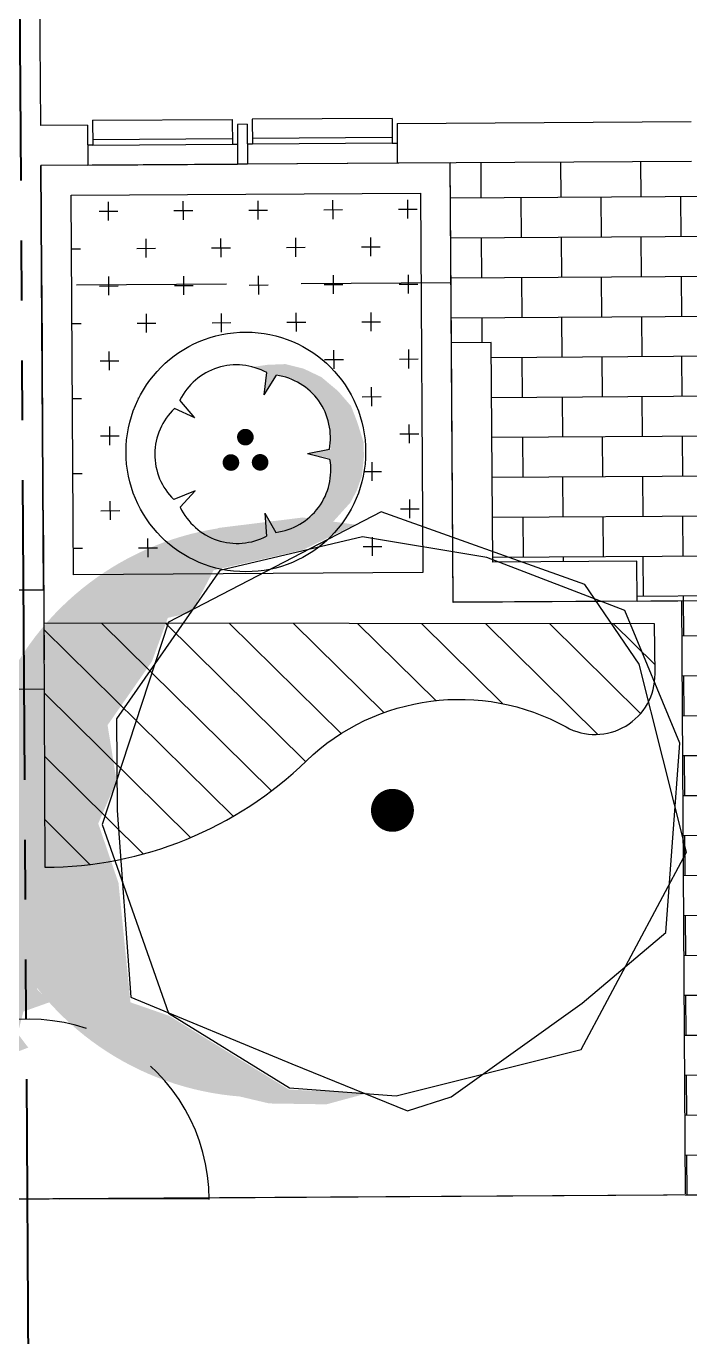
# Model space of a CAD drawing. Header units: feet. Extents: x 919634 to 928945, y 707022 to 708026.
# Drawn here: x 920862.95 to 920874.03, y 707106.93 to 707128.81 of the extents above; entities that cross this region are included whole.
import ezdxf

# ---------------------------------------------------------------- set-up
doc = ezdxf.new("R2010")
doc.units = ezdxf.units.FT
doc.header["$LTSCALE"] = 20
doc.header["$MEASUREMENT"] = 0
for name, pattern in [('HIDDEN2', [0.1875, 0.125, -0.0625]), ('Site Plan$0$HIDDEN2', [0.1875, 0.125, -0.0625]), ('Site Plan$0$PHANTOM2', [1.25, 0.625, -0.125, 0.125, -0.125, 0.125, -0.125])]:
    doc.linetypes.add(name, pattern=pattern)
for name, color, linetype in [('-u-site-utility clear zone', 252, 'HIDDEN2'), ('-u-site-xref', 7, 'Continuous'), ('LP-ANNO-LABL-SHRB', 2, 'Continuous'), ('Site Plan$0$-u-site-bldg_interior', 252, 'Continuous'), ('Site Plan$0$A-SILL', 4, 'Continuous'), ('Site Plan$0$SP-BLDG-ROOF ABOVE', 4, 'Site Plan$0$HIDDEN2'), ('Site Plan$0$SP-LOT PAVERS', 254, 'Continuous'), ('x-Villa5-LP Block$0$LK-SHRB-035M', 253, 'Continuous'), ('x-Villa5-LP Block$0$LK-SHRB-TRNK', 253, 'Continuous'), ('x-Villa5-LP Block$0$LK-TREE-013M', 253, 'Continuous'), ('x-Villa5-LP Block$0$LK-TREE-025M', 253, 'Continuous'), ('x-Villa5-LP Block$0$LK-TREE-050M', 253, 'Continuous'), ('x-Villa5-LP Block$0$LK-TREE-TRNK', 253, 'Continuous'), ('x-Villa5-LP Block$0$LP-PATT-SHAR', 253, 'Continuous'), ('x-Villa5-LP Block$0$LP-SHAR-BRDR-CONT', 253, 'Continuous'), ('x-Villa5-LP Block$0$LP-SHRB', 253, 'Continuous'), ('x-Villa5-LP Block$0$LP-TREE', 253, 'Continuous')]:
    doc.layers.add(name, color=color, linetype=linetype)
for name, color, linetype, lineweight in [('Site Plan$0$SP-LOT LINES', 252, 'Site Plan$0$PHANTOM2', 40), ('Site Plan$0$SP-SIDEWALK', 2, 'Continuous', 25), ('SP-BUILDING-FOOTPRINT', 1, 'Continuous', 25)]:
    doc.layers.add(name, color=color, linetype=linetype, lineweight=lineweight)
for name, color, linetype, plot in [('x-Villa5-LP Block$0$-u-site-no_plot', 253, 'Continuous', False), ('x-Villa5-LP Block$0$LK-SHRB-SHAD', 253, 'Continuous', False), ('x-Villa5-LP Block$0$LK-TREE-SHAD', 253, 'Continuous', False), ('x-Villa5-LP Block$0$LK-TREE-SHAD-SM30', 253, 'Continuous', False), ('x-Villa5-LP Block$0$LK-TREE-SHAD-SM40', 253, 'Continuous', False), ('x-Villa5-LP Block$0$LK-TREE-SHAD-SM50', 253, 'Continuous', False)]:
    doc.layers.add(name, color=color, linetype=linetype, plot=plot)
doc.layers.get('-u-site-xref').off()

# ---------------------------------------------------------------- blocks, each defined once
blk = doc.blocks.new('Site Plan')
at = {"layer": 'Site Plan$0$SP-LOT PAVERS'}
h = blk.add_hatch(dxfattribs=at)
h.set_pattern_fill('AR-B816', color=256, scale=0.08333333333333331, angle=0.3591501261498651)
h.set_pattern_definition([(0.3591501261498002, (920845.9880869243, 707109.1255465699), (-0.004178874107166311, 0.6666535692964085), []), (90.35915012614986, (920845.9880869243, 707109.1255465699), (-0.6708324434035743, 0.6624746951892417), [0.6666666666666665, -0.6666666666666665])])
h.paths.add_polyline_path([(920877.8922731975, 707119.2424112835), (920878.5067929002, 707119.2462633598), (920878.5026140255, 707119.9129169293), (920880.9065414527, 707119.9279857905), (920880.8647526021, 707126.59452158), (920870.0316322808, 707126.5266009528), (920870.0504371274, 707123.5266737174), (920870.717090994, 707123.5308525932), (920870.7400745044, 707119.86425796), (920873.146166105, 707119.879312624), (920873.150344805, 707119.2126868169), (920873.8923516775, 707119.2173380381), (920873.952245981, 707109.3008380639), (920877.9521675014, 707109.3259113092)])
at = {"layer": 'Site Plan$0$-u-site-bldg_interior'}
for p, q in [((920863.1942542337, 707127.1504349859, -4.92498255506876e-07), (920862.9659833581, 707163.5663666815, -4.92498255506876e-07)), ((920869.0599899659, 707127.2705389358, -4.92498255506876e-07), (920866.7267024731, 707127.2559128763, -4.92498255506876e-07)), ((920866.7267024731, 707127.2559128763, -4.92498255506876e-07), (920866.7292919259, 707126.8428188587, -4.92498255506876e-07)), ((920869.0599899659, 707127.2705389358, -4.92498255506876e-07), (920869.0625794185, 707126.8574449184, -4.92498255506876e-07)), ((920863.977278859, 707127.1553433244, -4.92498255506876e-07), (920863.1942542337, 707127.1504349859, -4.92498255506876e-07)), ((920863.977278859, 707127.1553433244, -4.92498255506876e-07), (920863.9814577332, 707126.4886897553, -4.92498255506876e-07)), ((920864.0600881962, 707127.2391973796, -4.92498255506876e-07), (920866.3933756889, 707127.2538234389, -4.92498255506876e-07)), ((920864.0600881962, 707127.2391973796, -4.92498255506876e-07), (920864.0626776487, 707126.8261033625, -4.92498255506876e-07)), ((920866.3933756889, 707127.2538234389, -4.92498255506876e-07), (920866.3959651414, 707126.8407294219, -4.92498255506876e-07)), ((920866.6438931363, 707127.1720588208, -4.92498255506876e-07), (920866.477229744, 707127.1710141023, -4.92498255506876e-07)), ((920866.477229744, 707127.1710141023, -4.92498255506876e-07), (920866.481408618, 707126.5043605331, -4.92498255506876e-07)), ((920866.6438931363, 707127.1720588208, -4.92498255506876e-07), (920866.6480720106, 707126.5054052516, -4.92498255506876e-07)), ((920869.1438440211, 707127.1877295986, -4.92498255506876e-07), (920874.0561330866, 707127.2185219441, -4.92498255506876e-07)), ((920869.1438440211, 707127.1877295986, -4.92498255506876e-07), (920869.1480228954, 707126.5210760295, -4.92498255506876e-07)), ((920864.0626776487, 707126.8261033625, -4.92498255506876e-07), (920863.9793459524, 707126.8255810032, -4.92498255506876e-07)), ((920864.0620973371, 707126.9186801938, -4.92498255506876e-07), (920866.3953848298, 707126.9333062535, -4.92498255506876e-07)), ((920864.0626776487, 707126.8261033625, -4.92498255506876e-07), (920866.3959651414, 707126.8407294219, -4.92498255506876e-07)), ((920866.3959651414, 707126.8407294219, -4.92498255506876e-07), (920866.4792968374, 707126.8412517812, -4.92498255506876e-07)), ((920866.7292919259, 707126.8428188587, -4.92498255506876e-07), (920866.64596023, 707126.8422964993, -4.92498255506876e-07)), ((920869.0619991069, 707126.95002175, -4.92498255506876e-07), (920866.7287116142, 707126.9353956908, -4.92498255506876e-07)), ((920869.0625794185, 707126.8574449184, -4.92498255506876e-07), (920866.7292919259, 707126.8428188587, -4.92498255506876e-07)), ((920869.0625794185, 707126.8574449184, -4.92498255506876e-07), (920869.1459111151, 707126.8579672776, -4.92498255506876e-07)), ((920863.9814577332, 707126.4886897553, -4.92498255506876e-07), (920863.1984331079, 707126.4837814168, -4.92498255506876e-07)), ((920863.2428337813, 707119.4005655777, -4.92498255506876e-07), (920863.1984331079, 707126.4837814168, -4.92498255506876e-07)), ((920863.9814577332, 707126.4886897553, -4.92498255506876e-07), (920866.481408618, 707126.5043605331, -4.92498255506876e-07)), ((920866.6480720106, 707126.5054052516, -4.92498255506876e-07), (920866.481408618, 707126.5043605331, -4.92498255506876e-07)), ((920869.1480228954, 707126.5210760295, -4.92498255506876e-07), (920866.6480720106, 707126.5054052516, -4.92498255506876e-07)), ((920874.0603119608, 707126.5518683909, -4.92498255506876e-07), (920869.1480228954, 707126.5210760295, -4.92498255506876e-07)), ((920870.717090697, 707123.5308525914, -4.92498255506876e-07), (920870.0504371272, 707123.5266737174, -4.92498255506876e-07)), ((920870.0775998092, 707119.1934255167, -4.92498255506876e-07), (920870.0504371272, 707123.5266737174, -4.92498255506876e-07)), ((920870.7400745043, 707119.86425796, -4.92498255506876e-07), (920870.717090697, 707123.5308525914, -4.92498255506876e-07)), ((920873.1461659305, 707119.879340386, -4.92498255506876e-07), (920870.7400745043, 707119.86425796, -4.92498255506876e-07)), ((920873.1503448047, 707119.212686817, -4.92498255506876e-07), (920873.1461659305, 707119.879340386, -4.92498255506876e-07)), ((920862.5761802119, 707119.3963867038, -4.92498255506876e-07), (920863.2428337813, 707119.4005655777, -4.92498255506876e-07)), ((920873.1503448047, 707119.212686817, -4.92498255506876e-07), (920870.0775998092, 707119.1934255167, -4.92498255506876e-07))]:
    blk.add_line(p, q, dxfattribs=at)
at = {"layer": 'Site Plan$0$A-SILL'}
for p, q in [((920870.0504371272, 707123.5266737174, -4.92498255506876e-07), (920870.0316322806, 707126.526600953, -4.92498255506876e-07)), ((920873.1503448047, 707119.212686817, -4.92498255506876e-07), (920878.5067929, 707119.24626336, -4.92498255506876e-07))]:
    blk.add_line(p, q, dxfattribs=at)
at = {"layer": 'Site Plan$0$SP-BLDG-ROOF ABOVE'}
for p, q in [((920870.0441723383, 707124.5266269898, -4.92498255506876e-07), (920863.2109698185, 707124.4838066319, -4.92498255506876e-07)), ((920863.2109736584, 707124.4838066559, -4.92498255506876e-07), (920863.2532169005, 707117.7442574804, -0.1422307896460175)), ((920863.2532169005, 707117.7442574804, -0.1422307896460175), (920844.2536703014, 707117.6131224919, -4.615524199460401e-08))]:
    blk.add_line(p, q, dxfattribs=at)
at = {"layer": 'Site Plan$0$SP-LOT LINES', "ltscale": 0.4}
blk.add_line((920863.1174055147, 707086.2324687099, 1.430118495172951e-07), (920862.5532575103, 707176.230700565, 1.430118495161385e-07), dxfattribs=at)
at = {"layer": 'Site Plan$0$SP-SIDEWALK'}
for p, q in [((920873.8923489164, 707119.2177951547, -4.92498255506876e-07), (920873.9521322964, 707109.3196604061, -4.92498255506876e-07)), ((920958.6307453202, 707109.829742878), (920601.175494837, 707107.5890581203)), ((920939.6384011458, 707109.7125874128, -4.92498255506876e-07), (920844.3069367487, 707109.1150083903, -4.92498255506876e-07))]:
    blk.add_line(p, q, dxfattribs=at)
blk = doc.blocks.new('x-Villa5-LP Block$0$TREE-EVGR-001')
at = {"layer": 'x-Villa5-LP Block$0$LK-TREE-SHAD'}
blk.add_hatch(color=256, dxfattribs=at).paths.add_polyline_path([(0.1089706438699523, -0.4757895270687129), (0.1079324849648344, -0.5039278319806328), (0.1722425849569049, -0.4844509835266706), (0.1683450062939187, -0.4621619195394686), (0.2404502679496829, -0.4621619195394686), (0.2326551019482395, -0.5000324628521611), (0.2813748786129224, -0.4727648733296661), (0.29696520194031, -0.4532880220641289), (0.3476337679364576, -0.4513403360940913), (0.396264019304823, -0.4358758569983934), (0.3768656295975177, -0.4143343223446152), (0.4450733125903241, -0.3636945124281112), (0.4489708955910316, -0.3987528430191389), (0.5054858295816587, -0.3656421955865525), (0.4898955019165214, -0.3461653471325974), (0.5191273679153312, -0.3111070165415697), (0.5672549638759108, -0.2934702439136743), (0.5386152742434547, -0.2546241515265422), (0.5620007679100354, -0.2351473002610049), (0.624362074232863, -0.2117750798669817), (0.6068229572362327, -0.1884028594729728), (0.6165669125691693, -0.1513968457234967), (0.6613891018953666, -0.1358153635864312), (0.6399524018980287, -0.1143908291624314), (0.6360548188972928, -0.06569870240437581), (0.6652866848961025, -0.0540125922073571), (0.6419011912295218, -0.02869268865489971), (0.6321572402343065, 0.008313327906165568), (0.6652866848961025, 0.01805175213314669), (0.6399524018980287, 0.05311008272417439), (0.6321572402343065, 0.07453461714816001), (0.6594403125638735, 0.08037767224666226), (0.624362074232863, 0.1290697990047249), (0.6341060295657996, 0.1427035923601849), (0.6438499848987362, 0.1543897025571965), (0.600976584904032, 0.2089248844137614), (0.6126693295684618, 0.2186633086407426), (0.5600519742407926, 0.2790415455958168), (0.5717447189052223, 0.2907276557928284), (0.5308201125797325, 0.329681355512335), (0.5210761572468243, 0.2965707108913307), (0.4879467125850283, 0.3335767246408068), (0.5093834125823946, 0.3472105208078489), (0.4734964548200651, 0.3870622876876126), (0.4236366125929578, 0.3588966310048534), (0.4002511232641268, 0.3959026447543295), (0.4294829849251585, 0.4114841268913949), (0.3885583742619474, 0.4523855097693499), (0.3573777232693942, 0.3997980166943904), (0.3339922296028135, 0.4445947715123992), (0.2930676232773237, 0.4777054161333965), (0.2579893849463133, 0.448490140640871), (0.1936792849542428, 0.4991299505573892), (0.1683450062939187, 0.4644221308886216), (0.1332667679629083, 0.4805573219530999), (0.09234215729966877, 0.4952345814289103), (0.07460491585158024, 0.4613917906249796), (0.0909893849463117, 0.448490140640871), (0.1260676232773221, 0.4777054161333965), (0.1669922296028119, 0.4445947715123992), (0.1903777232693926, 0.3997980166943904), (0.2215583742619458, 0.4523855097693499), (0.2624829849251853, 0.4114841268913949), (0.2332511232641252, 0.3959026447543295), (0.2566366125929562, 0.3588966310048534), (0.3064964548200635, 0.3870622876876126), (0.342383412582393, 0.3472105208078489), (0.3209467125850267, 0.3335767246408068), (0.3540761572468227, 0.2965707108913307), (0.3638201125797593, 0.329681355512335), (0.4047447189052207, 0.2907276557928284), (0.3930519742408194, 0.2790415455958168), (0.4456693295684602, 0.2186633086407426), (0.4339765849040305, 0.2089248844137614), (0.4768499848987346, 0.1543897025571965), (0.4671060295657981, 0.1427035923601849), (0.4573620742328615, 0.1290697990047249), (0.4924403125638719, 0.08037767224666226), (0.4651572402343049, 0.07453461714816001), (0.4729524018980271, 0.05311008272417439), (0.498286684896101, 0.01805175213314669), (0.4651572402343049, 0.008313327906165568), (0.4749011912295202, -0.02869268865489971), (0.498286684896101, -0.0540125922073571), (0.4690548188972912, -0.06569870240437581), (0.4729524018980271, -0.1143908291624314), (0.494389101895365, -0.1358153635864312), (0.4495669125691677, -0.1513968457234967), (0.4398229572362311, -0.1884028594729728), (0.4573620742328615, -0.2117750798669817), (0.3950007679100338, -0.2351473002610049), (0.3716152742434531, -0.2546241515265422), (0.4002549638759092, -0.2934702439136743), (0.3521273679153296, -0.3111070165415697), (0.3228955019165198, -0.3461653471325974), (0.3384858295816571, -0.3656421955865525), (0.2819708955910301, -0.3987528430191389), (0.2780733125903225, -0.3636945124281112), (0.2098656295975161, -0.4143343223446152), (0.2292640193048214, -0.4358758569983934), (0.1806337679364844, -0.4513403360940913), (0.1299652019403084, -0.4532880220641289), (0.1143748786128924, -0.4727648733296661)])
at = {"layer": 'x-Villa5-LP Block$0$LK-TREE-013M'}
for p, q in [((-0.08579755074086393, 0.4354452148689205), (-0.07176636530692804, 0.4920659143797508)), ((-0.02974699386746238, 0.4516042015933337), (-0.07176636530692804, 0.4920659143797508)), ((0.01608767338453276, 0.4409001615718182), (0.03011885881846865, 0.4975208610826485)), ((0.07213823025793431, 0.4570591482962385), (0.03011885881846865, 0.4975208610826485)), ((-0.1749471218505789, 0.4208986820327283), (-0.160915936416643, 0.4775193815435586)), ((-0.1188965649771774, 0.4370576687571415), (-0.160915936416643, 0.4775193815435586)), ((0.1143341395054449, 0.4227169976003609), (0.1283653249393808, 0.4793376971111911)), ((0.1703846963788465, 0.4388759843247811), (0.1283653249393808, 0.4793376971111911)), ((-0.08579755074086393, 0.4354452148689205), (-0.02974699386746238, 0.4516042015933337)), ((0.01608767338453276, 0.4409001615718182), (0.07213823025793431, 0.4570591482962385)), ((0.1143341395054449, 0.4227169976003609), (0.1703846963788465, 0.4388759843247811)), ((0.205303089617388, 0.3918056246554613), (0.2193342750513523, 0.4484263241662916)), ((0.2613536464907895, 0.4079646113798816), (0.2193342750513523, 0.4484263241662916)), ((-0.2768323459759756, 0.3608942434154443), (-0.2628011605420113, 0.4175149429262746)), ((-0.2207817891025741, 0.3770532301398575), (-0.2628011605420113, 0.4175149429262746)), ((-0.1749471218505789, 0.4208986820327283), (-0.1188965649771774, 0.4370576687571415)), ((-0.007564253644574137, 0.3481660261468846), (0.006466931789361752, 0.4047867256577149)), ((0.04848630322882741, 0.3643250128713049), (0.006466931789361752, 0.4047867256577149)), ((0.1034178654920197, 0.3481660261468846), (0.1174490509259556, 0.4047867256577149)), ((0.1594684223653928, 0.3643250128713049), (0.1174490509259556, 0.4047867256577149)), ((0.205303089617388, 0.3918056246554613), (0.2613536464907895, 0.4079646113798816)), ((-0.2768323459759756, 0.3608942434154443), (-0.2207817891025741, 0.3770532301398575)), ((-0.207695943890883, 0.3354378171734425), (-0.1936647584569471, 0.3920585166842798)), ((-0.1516453870174814, 0.3515968038978627), (-0.1936647584569471, 0.3920585166842798)), ((0.1701956033239185, 0.3271660389251565), (0.1842267887578544, 0.3837867384359868)), ((0.22624616019732, 0.3433250256495768), (0.1842267887578544, 0.3837867384359868)), ((0.2871751447181623, 0.3336195016058099), (0.3012063301520982, 0.3902402011166473)), ((0.3432257015915638, 0.3497784883302302), (0.3012063301520982, 0.3902402011166473)), ((-0.3659819170856906, 0.2990714892305277), (-0.3519507316517547, 0.355692188741358)), ((-0.3099313602122891, 0.3152304759549409), (-0.3519507316517547, 0.355692188741358)), ((-0.207695943890883, 0.3354378171734425), (-0.1516453870174814, 0.3515968038978627)), ((-0.007564253644574137, 0.3481660261468846), (0.04848630322882741, 0.3643250128713049)), ((0.1034178654920197, 0.3481660261468846), (0.1594684223653928, 0.3643250128713049)), ((0.07794655946065632, 0.2808883252590633), (0.0919777448945922, 0.3375090247699006)), ((0.1339971163340579, 0.2970473119834764), (0.0919777448945922, 0.3375090247699006)), ((0.1701956033239185, 0.3271660389251565), (0.22624616019732, 0.3433250256495768)), ((0.2289550166464949, 0.2881615875296006), (0.2429862020804592, 0.3447822870404309)), ((0.2850055735198964, 0.3043205742540209), (0.2429862020804592, 0.3447822870404309)), ((0.2871751447181623, 0.3336195016058099), (0.3432257015915638, 0.3497784883302302)), ((-0.3659819170856906, 0.2990714892305277), (-0.3099313602122891, 0.3152304759549409)), ((0.2823669751465161, 0.262489606945266), (0.2963981605804804, 0.3191103064560963)), ((0.3384175320199176, 0.2786485936696792), (0.2963981605804804, 0.3191103064560963)), ((0.3490340307942859, 0.2699784235581433), (0.3630652162282217, 0.3265991230689735)), ((0.4050845876676874, 0.2861374102825565), (0.3630652162282217, 0.3265991230689735)), ((-0.3647756345556559, 0.2323072228889984), (-0.35074444912172, 0.2889279223998358)), ((-0.3087250776822543, 0.2484662096134116), (-0.35074444912172, 0.2889279223998358)), ((0.07794655946065632, 0.2808883252590633), (0.1339971163340579, 0.2970473119834764)), ((0.2289550166464949, 0.2881615875296006), (0.2850055735198964, 0.3043205742540209)), ((0.3490340307942859, 0.2699784235581433), (0.4050845876676874, 0.2861374102825565)), ((0.179831783586053, 0.2263388333446841), (0.1938629690199889, 0.2829595328555143)), ((0.2358823404594546, 0.2424978200691044), (0.1938629690199889, 0.2829595328555143)), ((0.2823669751465161, 0.262489606945266), (0.3384175320199176, 0.2786485936696792)), ((-0.4351183191707548, 0.1972457676722996), (-0.4210871337368189, 0.2538664671831299)), ((-0.3790677622973817, 0.2134047543967128), (-0.4210871337368189, 0.2538664671831299)), ((-0.3647756345556559, 0.2323072228889984), (-0.3087250776822543, 0.2484662096134116)), ((0.179831783586053, 0.2263388333446841), (0.2358823404594546, 0.2424978200691044)), ((0.2871751447181623, 0.1990640832399322), (0.3012063301520982, 0.2556847827507625)), ((0.3432257015915638, 0.2152230699643525), (0.3012063301520982, 0.2556847827507625)), ((0.3908797478457871, 0.2027007226703148), (0.4049109332797229, 0.2593214221811593)), ((0.4469303047191886, 0.2188597093947351), (0.4049109332797229, 0.2593214221811593)), ((0.1361666875323237, 0.1645160791597675), (0.1501978729662596, 0.2211367786705978)), ((0.1922172444057253, 0.1806750658841807), (0.1501978729662596, 0.2211367786705978)), ((-0.4351183191707548, 0.1972457676722996), (-0.3790677622973817, 0.2134047543967128)), ((0.2871751447181623, 0.1990640832399322), (0.3432257015915638, 0.2152230699643525)), ((0.3427669659111814, 0.1590072464141628), (0.3567981513451173, 0.2156279459250001)), ((0.3988175227845829, 0.175166233138583), (0.3567981513451173, 0.2156279459250001)), ((0.3908797478457871, 0.2027007226703148), (0.4469303047191886, 0.2188597093947351)), ((-0.4769470063782535, 0.133136656281394), (-0.4629158209443176, 0.1897573557922243)), ((-0.4208964495048519, 0.1492956430058143), (-0.4629158209443176, 0.1897573557922243)), ((0.1361666875323237, 0.1645160791597675), (0.1922172444057253, 0.1806750658841807)), ((0.2289550166464949, 0.1336046979197505), (0.2429862020804592, 0.1902253974305808)), ((0.2850055735198964, 0.1497636846441637), (0.2429862020804592, 0.1902253974305808)), ((0.4236285698860911, 0.1354230134873831), (0.437659755320027, 0.1920437129982133)), ((0.4796791267594926, 0.1515820002117962), (0.437659755320027, 0.1920437129982133)), ((-0.3896338441147975, 0.1081482716777487), (-0.3756026586808616, 0.1647689711885789)), ((-0.333583287241396, 0.1243072584021689), (-0.3756026586808616, 0.1647689711885789)), ((0.3290208617696635, 0.1008750011120867), (0.3430520472035994, 0.1574957006229312)), ((0.3427669659111814, 0.1590072464141628), (0.3988175227845829, 0.175166233138583)), ((0.385071418643065, 0.117033987836507), (0.3430520472035994, 0.1574957006229312)), ((-0.4769470063782535, 0.133136656281394), (-0.4208964495048519, 0.1492956430058143)), ((0.2289550166464949, 0.1336046979197505), (0.2850055735198964, 0.1497636846441637)), ((0.4236285698860911, 0.1354230134873831), (0.4796791267594926, 0.1515820002117962)), ((-0.4969772052469068, 0.05905372646627427), (-0.4829460198129709, 0.1156744259771045)), ((-0.4409266483735053, 0.07521271319068745), (-0.4829460198129709, 0.1156744259771045)), ((-0.3896338441147975, 0.1081482716777487), (-0.333583287241396, 0.1243072584021689)), ((0.1852899205927656, 0.06087204203390684), (0.1993211060267015, 0.1174927415447371)), ((0.2413404774661672, 0.07703102875832002), (0.1993211060267015, 0.1174927415447371)), ((0.3290208617696635, 0.1008750011120867), (0.385071418643065, 0.117033987836507)), ((0.4381836019040009, 0.06996362816719426), (0.4522147873379367, 0.1265843276780316)), ((0.4942341587774024, 0.08612261489160744), (0.4522147873379367, 0.1265843276780316)), ((0.2671619756935399, 0.03905224692717013), (0.2811931611274758, 0.0956729464380146)), ((0.3232125325669415, 0.05521123365159042), (0.2811931611274758, 0.0956729464380146)), ((-0.4969772052469068, 0.05905372646627427), (-0.4409266483735053, 0.07521271319068745)), ((0.1852899205927656, 0.06087204203390684), (0.2413404774661672, 0.07703102875832002)), ((0.3726859578233928, 0.0190507673880802), (0.3867171432573286, 0.07567146689891047)), ((0.4287365146967943, 0.03520975411250049), (0.3867171432573286, 0.07567146689891047)), ((0.4381836019040009, 0.06996362816719426), (0.4942341587774024, 0.08612261489160744)), ((-0.4596898562604395, 0.003783748969567569), (-0.4456586708265036, 0.06040444848039783)), ((-0.4036392993870379, 0.01994273569398075), (-0.4456586708265036, 0.06040444848039783)), ((0.2671619756935399, 0.03905224692717013), (0.3232125325669415, 0.05521123365159042)), ((0.4418223599084854, 0.0008676034166228419), (0.4558535453424213, 0.05748830292745311)), ((0.4978729167818869, 0.01702659014103602), (0.4558535453424213, 0.05748830292745311)), ((0.3726859578233928, 0.0190507673880802), (0.4287365146967943, 0.03520975411250049)), ((-0.4933384472424223, -0.05550020406539602), (-0.4793072618084864, 0.001120495445434244)), ((-0.4372878903690207, -0.03934121734097573), (-0.4793072618084864, 0.001120495445434244)), ((-0.4596898562604395, 0.003783748969567569), (-0.4036392993870379, 0.01994273569398075)), ((0.3053689347405566, -0.05550020406539602), (0.3194001201744925, 0.001120495445434244)), ((0.3614194916139581, -0.03934121734097573), (0.3194001201744925, 0.001120495445434244)), ((0.4418223599084854, 0.0008676034166228419), (0.4978729167818869, 0.01702659014103602)), ((0.236232532655464, -0.06095515076829372), (0.2502637180893998, -0.004334451257463456)), ((0.2922830895288655, -0.04479616404388054), (0.2502637180893998, -0.004334451257463456)), ((0.3817828528345899, -0.05731851963302859), (0.3958140382685258, -0.0006978201221983227)), ((0.4378334097079914, -0.0411595329086083), (0.3958140382685258, -0.0006978201221983227)), ((0.4454611179129699, -0.07186505246922081), (0.4594923033469058, -0.01524435295839055)), ((0.5015116747863715, -0.05570606574480053), (0.4594923033469058, -0.01524435295839055)), ((-0.4933384472424223, -0.05550020406539602), (-0.4372878903690207, -0.03934121734097573)), ((0.3053689347405566, -0.05550020406539602), (0.3614194916139581, -0.03934121734097573)), ((0.3817828528345899, -0.05731851963302859), (0.4378334097079914, -0.0411595329086083)), ((0.236232532655464, -0.06095515076829372), (0.2922830895288655, -0.04479616404388054)), ((0.4454611179129699, -0.07186505246922081), (0.5015116747863715, -0.05570606574480053)), ((-0.4898898862905128, -0.1255692016943044), (-0.4758587008565769, -0.06894850218347415)), ((-0.4338393294171112, -0.1094102149698841), (-0.4758587008565769, -0.06894850218347415)), ((-0.3932726021192536, -0.1391427616521668), (-0.3792414166853462, -0.0825220621413294)), ((-0.3372220452458805, -0.1229837749277465), (-0.3792414166853462, -0.0825220621413294)), ((0.2708007336979961, -0.1355061222217699), (0.2848319191319604, -0.07888542271093968)), ((0.3268512905713976, -0.1193471354973568), (0.2848319191319604, -0.07888542271093968)), ((-0.4898898862905128, -0.1255692016943044), (-0.4338393294171112, -0.1094102149698841)), ((0.3508534097965423, -0.1518709706255947), (0.3648845952304782, -0.09525027111476447)), ((0.4069039666699155, -0.1357119839011816), (0.3648845952304782, -0.09525027111476447)), ((0.4327254648972882, -0.1500526550579622), (0.4467566503312241, -0.0934319555471319)), ((0.4887760217706898, -0.133893668333549), (0.4467566503312241, -0.0934319555471319)), ((-0.3932726021192536, -0.1391427616521668), (-0.3372220452458805, -0.1229837749277465)), ((0.1816511625882811, -0.1736907657323314), (0.1956823480222454, -0.1170700662214941)), ((0.2377017194616826, -0.1575317790079112), (0.1956823480222454, -0.1170700662214941)), ((0.2708007336979961, -0.1355061222217699), (0.3268512905713976, -0.1193471354973568)), ((-0.4660477622088308, -0.206420462539981), (-0.4520165767748949, -0.1497997630291508)), ((-0.4099972053354293, -0.1902614758155607), (-0.4520165767748949, -0.1497997630291508)), ((0.3508534097965423, -0.1518709706255947), (0.4069039666699155, -0.1357119839011816)), ((0.4327254648972882, -0.1500526550579622), (0.4887760217706898, -0.133893668333549)), ((0.1816511625882811, -0.1736907657323314), (0.2377017194616826, -0.1575317790079112)), ((0.2471488066688892, -0.2118754092428787), (0.2611799921028251, -0.1552547097320485)), ((0.3031993635422907, -0.1957164225184655), (0.2611799921028251, -0.1552547097320485)), ((0.3999766428569842, -0.2318768970771004), (0.4140078282909201, -0.1752561975662701)), ((0.4560271997303857, -0.2157179103526801), (0.4140078282909201, -0.1752561975662701)), ((-0.4660477622088308, -0.206420462539981), (-0.4099972053354293, -0.1902614758155607)), ((0.2471488066688892, -0.2118754092428787), (0.3031993635422907, -0.1957164225184655)), ((0.3362983777786042, -0.2427867904829029), (0.3503295632125685, -0.1861660909720655)), ((0.3923489346520057, -0.2266278037584897), (0.3503295632125685, -0.1861660909720655)), ((-0.3423299900565837, -0.2646065855896325), (-0.3282988046226194, -0.2079858860788022)), ((-0.2862794331831822, -0.2484475988652122), (-0.3282988046226194, -0.2079858860788022)), ((0.1416248245390364, -0.273698171722927), (0.1556560099729722, -0.2170774722120825)), ((0.1976753814124379, -0.2575391849985067), (0.1556560099729722, -0.2170774722120825)), ((0.2653425966912835, -0.2755164872905596), (0.2793737821252193, -0.2188957877797222)), ((0.321393153564685, -0.2593575005661393), (0.2793737821252193, -0.2188957877797222)), ((0.3999766428569842, -0.2318768970771004), (0.4560271997303857, -0.2157179103526801)), ((-0.4205632871528451, -0.2936996512620169), (-0.4065321017189092, -0.2370789517511867)), ((-0.364512730279472, -0.2775406645375966), (-0.4065321017189092, -0.2370789517511867)), ((0.04155897941589615, -0.2809714339934573), (0.05559016484980361, -0.224350734482627)), ((0.09760953628926927, -0.264812447269037), (0.05559016484980361, -0.224350734482627)), ((0.3362983777786042, -0.2427867904829029), (0.3923489346520057, -0.2266278037584897)), ((-0.3423299900565837, -0.2646065855896325), (-0.2862794331831822, -0.2484475988652122)), ((0.1416248245390364, -0.273698171722927), (0.1976753814124379, -0.2575391849985067)), ((0.2653425966912835, -0.2755164872905596), (0.321393153564685, -0.2593575005661393)), ((0.3453952727898013, -0.3064278685305766), (0.3594264582237372, -0.2498071690197463)), ((0.4014458296632029, -0.2902688818061563), (0.3594264582237372, -0.2498071690197463)), ((-0.4205632871528451, -0.2936996512620169), (-0.364512730279472, -0.2775406645375966)), ((0.04155897941589615, -0.2809714339934573), (0.09760953628926927, -0.264812447269037)), ((0.2034837106151599, -0.3409758726107412), (0.2175148960490958, -0.284355173099911)), ((0.2595342674885615, -0.324816885886321), (0.2175148960490958, -0.284355173099911)), ((-0.04031307568487819, -0.3427941881783738), (-0.0262818902509423, -0.2861734886675436)), ((0.01573748118852336, -0.3266352014539535), (-0.0262818902509423, -0.2861734886675436)), ((0.3453952727898013, -0.3064278685305766), (0.4014458296632029, -0.2902688818061563)), ((-0.360523780078978, -0.3682506227154931), (-0.3464925946450137, -0.3116299232046629)), ((-0.3044732232055765, -0.3520916359910728), (-0.3464925946450137, -0.3116299232046629)), ((-0.2368060079267025, -0.3718872538507583), (-0.2227748224927666, -0.315266554339928)), ((-0.1807554510533009, -0.3557282671263451), (-0.2227748224927666, -0.315266554339928)), ((-0.04031307568487819, -0.3427941881783738), (0.01573748118852336, -0.3266352014539535)), ((0.0797659384629128, -0.364613991580228), (0.09379712389684869, -0.3079932920693906)), ((0.1358164953362859, -0.3484550048558077), (0.09379712389684869, -0.3079932920693906)), ((0.2034837106151599, -0.3409758726107412), (0.2595342674885615, -0.324816885886321)), ((0.2780782497069652, -0.3846154711193179), (0.292109435140901, -0.3279947716084877)), ((0.3341288065803667, -0.3684564843948976), (0.292109435140901, -0.3279947716084877)), ((0.0797659384629128, -0.364613991580228), (0.1358164953362859, -0.3484550048558077)), ((-0.360523780078978, -0.3682506227154931), (-0.3044732232055765, -0.3520916359910728)), ((-0.2957471033798527, -0.4187691509456783), (-0.2817159179459168, -0.3621484514348481)), ((-0.2396965465064511, -0.4026101642212581), (-0.2817159179459168, -0.3621484514348481)), ((-0.2368060079267025, -0.3718872538507583), (-0.1807554510533009, -0.3557282671263451)), ((-0.1221851307856525, -0.4209817990622398), (-0.1081539453516882, -0.3643610995514024)), ((-0.06613457391225097, -0.4048228123378266), (-0.1081539453516882, -0.3643610995514024)), ((-0.002106116637861533, -0.4264367457651446), (0.01192506879607436, -0.3698160462543072)), ((0.05394444023554001, -0.4102777590407243), (0.01192506879607436, -0.3698160462543072)), ((0.2780782497069652, -0.3846154711193179), (0.3341288065803667, -0.3684564843948976)), ((-0.2957471033798527, -0.4187691509456783), (-0.2396965465064511, -0.4026101642212581)), ((-0.207695943890883, -0.4609847581404267), (-0.1936647584569471, -0.4043640586295965)), ((-0.1516453870174814, -0.4448257714160135), (-0.1936647584569471, -0.4043640586295965)), ((-0.1221851307856525, -0.4209817990622398), (-0.06613457391225097, -0.4048228123378266)), ((-0.002106116637861533, -0.4264367457651446), (0.05394444023554001, -0.4102777590407243)), ((0.1780124045838249, -0.4518931720071393), (0.1920435900177608, -0.3952724724963019)), ((0.2340629614571981, -0.4357341852827261), (0.1920435900177608, -0.3952724724963019)), ((0.06703028544723111, -0.4918961310853263), (0.081061470881167, -0.435275431574496)), ((0.1230808423206327, -0.475737144360906), (0.081061470881167, -0.435275431574496)), ((0.1780124045838249, -0.4518931720071393), (0.2340629614571981, -0.4357341852827261)), ((-0.207695943890883, -0.4609847581404267), (-0.1516453870174814, -0.4448257714160135)), ((-0.05850686570727248, -0.4973510860833557), (-0.04447568027333659, -0.4407303865725112)), ((-0.002456308833870935, -0.4811920993589354), (-0.04447568027333659, -0.4407303865725112)), ((-0.05850686570727248, -0.4973510860833557), (-0.002456308833870935, -0.4811920993589354)), ((0.06703028544723111, -0.4918961310853263), (0.1230808423206327, -0.475737144360906))]:
    blk.add_line(p, q, dxfattribs=at)
at = {"layer": 'x-Villa5-LP Block$0$LK-TREE-050M'}
for points in [[(0.3014588019191535, 0.384216534557325), (0.2566366125929562, 0.3588966310048534), (0.2332511232641252, 0.3959026447543295), (0.2624829849251853, 0.4114841268913949), (0.2215583742619458, 0.4523855097693499), (0.1903777232693926, 0.3997980166943904), (0.1669922296028119, 0.4445947715123992), (0.1260676232773221, 0.4777054161333965), (0.0909893849463117, 0.448490140640871), (0.02667928495424121, 0.4991299505573892), (0.001345006293917095, 0.448490140640871), (-0.03373323203709333, 0.4523855097693499), (-0.0746578427003044, 0.4952345814289103), (-0.0960945426976707, 0.4543331957393804), (-0.1214288213580232, 0.4445947715123992), (-0.1584558490205268, 0.4835484712318987), (-0.1837901320186006, 0.3978503307243599), (-0.2208171596811042, 0.3764257963003672), (-0.2578441873435793, 0.4114841268913949), (-0.2987687936690691, 0.3686350552318345), (-0.359181310660432, 0.3530535759063511), (-0.3630788936611395, 0.2926753389512768), (-0.3552837319974458, 0.2693031185572607), (-0.3845155936585058, 0.220610994610773), (-0.4234914106525025, 0.247878584133268), (-0.4371329489861466, 0.1913957191182476), (-0.4644160213157136, 0.1913957191182476), (-0.4839039319815868, 0.1095929477391877), (-0.4916990936452805, 0.05700545185264616), (-0.4624672319842205, 0.05116239675413681), (-0.4702623936479426, 0.006365641936127986), (-0.4916990936452805, -0.001425099132404739), (-0.5092382106419393, -0.05985564730586646), (-0.487801510644573, -0.07933249857140368), (-0.4936478829767736, -0.116338515132469), (-0.4663648106472067, -0.1397107355264779), (-0.4663648106472067, -0.1669783250489729), (-0.4722111829794073, -0.2156704489954677), (-0.4351841596546535, -0.2098273938969584), (-0.4117986659880728, -0.2429380413295377), (-0.4254402043217169, -0.2935778512460558), (-0.3864643873277203, -0.2916301652760183), (-0.3455397766645092, -0.313054699700011), (-0.3669764766618755, -0.3695375675266064), (-0.3357958213315726, -0.3695375675266064), (-0.2909736320053753, -0.367589881556583), (-0.3007175873383119, -0.4201773774431246), (-0.2812296766724387, -0.422125060601573), (-0.2403050660092276, -0.4084912672461201), (-0.1954828766830303, -0.4240727465715963), (-0.2149707873488751, -0.4669218182311567), (-0.1545582660197908, -0.4493926529356429), (-0.0941457490284563, -0.4532880220641289), (-0.05711872136595275, -0.4513403360940913), (-0.05906751503516716, -0.5039278319806328), (0.005242584956903329, -0.4844509835266706), (0.001345006293917095, -0.4513403360940913), (0.07345026794968135, -0.4513403360940913), (0.06565510194823787, -0.5000324628521611), (0.1143748786128924, -0.4727648733296661), (0.1299652019403084, -0.4532880220641289), (0.1806337679364844, -0.4513403360940913), (0.2235071679311886, -0.4377065427386384)], [(0.39889834657302, -0.2916301652760183), (0.3716152742434531, -0.2546241515265422), (0.3950007679100338, -0.2351473002610049), (0.4573620742328615, -0.2117750798669817), (0.4398229572362311, -0.1884028594729728), (0.4495669125691677, -0.1513968457234967), (0.494389101895365, -0.1358153635864312), (0.4729524018980271, -0.1143908291624314), (0.4690548188972912, -0.06569870240437581), (0.498286684896101, -0.0540125922073571), (0.4749011912295202, -0.02869268865489971), (0.4651572402343049, 0.008313327906165568), (0.498286684896101, 0.01805175213314669), (0.4729524018980271, 0.05311008272417439), (0.4651572402343049, 0.07453461714816001), (0.4924403125638719, 0.08037767224666226), (0.4573620742328615, 0.1290697990047249), (0.4671060295657981, 0.1427035923601849), (0.4768499848987346, 0.1543897025571965), (0.4339765849040305, 0.2089248844137614), (0.4456693295684602, 0.2186633086407426), (0.3930519742408194, 0.2790415455958168), (0.4047447189052207, 0.2907276557928284), (0.3638201125797593, 0.329681355512335), (0.3540761572468227, 0.2965707108913307), (0.3209467125850267, 0.3335767246408068), (0.342383412582393, 0.3472105208078489), (0.3073051742513826, 0.3861642205273483)], [(0.2274047465941749, -0.4338111707985775), (0.2098656295975161, -0.4143343223446152), (0.2780733125903225, -0.3636945124281112), (0.2819708955910301, -0.3987528430191389), (0.3384858295816571, -0.3656421955865525), (0.3228955019165198, -0.3461653471325974), (0.3521273679153296, -0.3111070165415697), (0.410591095575171, -0.2896824793059949)]]:
    blk.add_lwpolyline(points, dxfattribs=at)
at = {"layer": 'x-Villa5-LP Block$0$LK-TREE-TRNK', "const_width": 0.03749999999999999}
blk.add_lwpolyline([(-0.007023873626593513, -0.01738469727311553, 1), (0.007023873626508248, 0.01738469727314396, 1)], format="xyb", close=True, dxfattribs=at)
blk = doc.blocks.new('x-Villa5-LP Block$0$TREE-SIMP-007')
at = {"layer": 'x-Villa5-LP Block$0$LK-TREE-SHAD'}
blk.add_hatch(color=256, dxfattribs=at).paths.add_polyline_path([(0.04464626990468901, 0.4933402276700676), (0.118561608062322, 0.5128946276079205), (0.2185647204215968, 0.5107219136258578), (0.3620474371299451, 0.4759585417142773), (0.4816163718603264, 0.41077721549496), (0.5968373469838184, 0.2934508262281241), (0.6685787094780835, 0.09573413876823622), (0.6707526934215764, -0.07591002234803312), (0.6294470564557457, -0.2193089379584805), (0.5555317182981128, -0.3344626184234016), (0.4359627835677315, -0.4300618937703149), (0.3011759860731615, -0.4952432199896393), (0.1533453014777422, -0.5126249059454295), (0.06203811661239911, -0.4995886427736238), (0.1533453014777422, -0.4561344252940742), (0.3098719052869399, -0.4213710533824937), (0.3490035583092777, -0.3474988815952074), (0.3903091869949833, -0.3388080360272383), (0.4185709368600214, -0.2627631554380301), (0.4968342429046686, -0.1519549029372413), (0.4816163718603264, -0.05418291360825833), (0.5142260813322537, 0.019689258179028), (0.4794423961969585, 0.1239793790939174), (0.4598765655457271, 0.3325596261038299), (0.3924831709385046, 0.3564594436455195), (0.1837810270061482, 0.4868220960841683)])
at = {"layer": 'x-Villa5-LP Block$0$LK-TREE-SHAD-SM30'}
h = blk.add_hatch(color=256, dxfattribs=at)
edge = h.paths.add_edge_path()
edge.add_arc((0.2278096112222272, 2.131628207280301e-14), 0.4999999999999998, 268.9557401733575, 451.0442598266425)
edge.add_arc((0.2095848480200289, 2.131628207280301e-14), 0.4999999999999998, -88.95574017335753, 88.95574017335753, ccw=False)
at = {"layer": 'x-Villa5-LP Block$0$LK-TREE-SHAD-SM40'}
h = blk.add_hatch(color=256, dxfattribs=at)
edge = h.paths.add_edge_path()
edge.add_arc((0.2095848480200289, 2.131628207280301e-14), 0.4999999999999998, 271.0442598266425, 448.9557401733575)
edge.add_arc((0.2095848480200289, 2.842170943040401e-14), 0.4999999999999953, 88.95574017335763, 91.3924069492444)
edge.add_arc((0.185285154257798, 2.131628207280301e-14), 0.4999999999999998, -88.60759305075572, 88.60759305075572, ccw=False)
edge.add_arc((0.2095848480200289, 2.131628207280301e-14), 0.499999999999998, 268.6075930507556, 271.0442598266424)
at = {"layer": 'x-Villa5-LP Block$0$LK-TREE-SHAD-SM50'}
h = blk.add_hatch(color=256, dxfattribs=at)
edge = h.paths.add_edge_path()
edge.add_arc((0.185285154257798, 2.131628207280301e-14), 0.4999999999999998, 271.3924069492443, 448.6075930507557)
edge.add_arc((0.185285154257798, 2.131628207280301e-14), 0.499999999999998, 88.60759305075557, 95.22189701548905)
edge.add_arc((0.1590897602023347, -0.001406959955225773), 0.4997050858628154, -86.06592945530508, 92.2147573101438, ccw=False)
edge.add_arc((0.1852851542577696, 4.263256414560601e-14), 0.5000000000000203, 270.9269308393521, 271.3924069492468)
at = {"layer": 'x-Villa5-LP Block$0$LK-TREE-025M'}
blk.add_lwpolyline([(-0.0995639653173157, 0.5008954739388543), (-0.3296293215514368, 0.3388508305590534), (-0.4764329265077549, 0.2162224539657984), (-0.5027261094850246, -0.114436205212634), (-0.408508870483189, -0.3465542038794212), (-0.1674880213418817, -0.4407152817027296), (0.04943073822045108, -0.4779417523040692), (0.2992159765043425, -0.4210071483094566), (0.481077158763668, -0.1626116406032168), (0.481077158763668, -0.00275679018125885), (0.4591661729492955, 0.3235222830814806), (0.1787055545252656, 0.4417710769863987), (-0.02287551496701212, 0.524983190020464)], close=True, dxfattribs=at)
at = {"layer": 'x-Villa5-LP Block$0$LK-TREE-050M'}
blk.add_lwpolyline([(-0.003155627734059863, 0.4987056809810113), (-0.3274382229700166, 0.4198731506352757), (-0.5136816023922108, 0.07607573693711345), (-0.43261095487901, -0.2523931292834689), (-0.3383937158772028, -0.3925398463121539), (0.0165642594988924, -0.5217376017789519), (0.3890510183432809, -0.3312256564018483), (0.5073703417409092, 0.02133092590035091), (0.3934332155061497, 0.3519895850787833), (0.1830877516881344, 0.4833771335034314)], close=True, dxfattribs=at)
at = {"layer": 'x-Villa5-LP Block$0$LK-TREE-TRNK', "const_width": 0.03749999999999999}
blk.add_lwpolyline([(-0.01874999999998295, 2.131628207280301e-14, 1), (0.01875000000001137, 2.131628207280301e-14, 1)], format="xyb", close=True, dxfattribs=at)
blk = doc.blocks.new('x-Villa5-LP Block$0$SHRUB-LRG-421')
at = {"layer": 'x-Villa5-LP Block$0$LK-SHRB-SHAD'}
blk.add_hatch(color=256, dxfattribs=at).paths.add_polyline_path([(0.04890674199781841, 0.4855210793319458), (0.1251363003899257, 0.4961515451490079), (0.2279575585463363, 0.4996950395267881), (0.3307788259290732, 0.4731188634399501), (0.4300545247320002, 0.4252817499469046), (0.5240118891178724, 0.3455532274584883), (0.5966958789301486, 0.2605094662894487), (0.6303787066277664, 0.1719222222868169), (0.665834318615282, 0.05675879642525672), (0.667607102905194, -0.02474147036599916), (0.6551976405548317, -0.1345896575469361), (0.6250603722107044, -0.2178616744131325), (0.5896047602231818, -0.2834162367067066), (0.4956474050636501, -0.3861774409041772), (0.4282817496684288, -0.4393297930778495), (0.3591433099832955, -0.4800799235874322), (0.2545492675369729, -0.5101995882799528), (0.1588191280875293, -0.5137430826577329), (0.1020901507527654, -0.5084278439771097), (0.03472450458387755, -0.5013408667657373), (0.1198179567465303, -0.4729929463760598), (0.1074084943961608, -0.3471990546974375), (0.1712285904378987, -0.4570472418783744), (0.3095054605818319, -0.4109818726881684), (0.4123267187382424, -0.309992407021447), (0.4726012554264969, -0.1930572426291377), (0.4814651584233758, -0.09738301564303953), (0.4761468147799803, -0.03360019765230859), (0.3538249663399, -0.007024021565474214), (0.4796923741334638, 0.01778041021852061), (0.4779195990698923, 0.1453460461999825), (0.4247361810886048, 0.2799986593928168), (0.3644616536266909, 0.3526402046698607), (0.2598676111803684, 0.4199665112662778), (0.1747741497913893, 0.4359122215360571), (0.1091812786860658, 0.3313792672636495), (0.1251363003899257, 0.4554014146394252), (0.0666345479915833, 0.4784340963484794)])
at = {"layer": 'x-Villa5-LP Block$0$LK-SHRB-035M'}
for p, q in [((0.1070605847806689, 0.3273411572877905), (0.1226090518030247, 0.4520215615394463)), ((0.1070605847806689, 0.3273411572877905), (0.1765469323739666, 0.4376839616435433)), ((-0.2847589954806651, 0.2000312582911725), (-0.3682287763061147, 0.3002145037162407)), ((-0.2847589954806651, 0.2000312582911725), (-0.3985323658521303, 0.2533470929504844)), ((0.3492184028398952, -0.005960485389671533), (0.4726012543041307, 0.01778040750961551)), ((0.3492184028398952, -0.005960485389671533), (0.4756331082320884, -0.0379481273089084)), ((-0.2847589954806651, -0.2119522290705191), (-0.4058325046575888, -0.2603783826503054)), ((-0.2847589954806651, -0.2119522290705191), (-0.3706232724072152, -0.3036816353641498)), ((0.1070605847806689, -0.3392621280671371), (0.1677669135920894, -0.4492698535837576)), ((0.1070605847806689, -0.3392621280671371), (0.1157028217975551, -0.4693743823489385))]:
    blk.add_line(p, q, dxfattribs=at)
for centre, start, end in [((-0.05022857247180212, 0.1414409158475465), 60.90413336494095, 153.4676079125364), ((0.1238117442153808, 0.08618405869442114), 348.9041333649409, 81.46760791253651), ((-0.1565623821000059, -0.00700595351980482), 132.904133364941, 225.4676079125363), ((0.1250407657126544, -0.09641342650505891), 276.9041333649411, 9.467607912536403), ((-0.04823997391631707, -0.1540080214654722), 204.904133364941, 297.4676079125363)]:
    blk.add_arc(centre, 0.3554337938960817, start, end, dxfattribs=at)
at = {"layer": 'x-Villa5-LP Block$0$LK-SHRB-TRNK', "const_width": 0.04687499999999999}
for points in [[(-0.02397241328819177, 0.08914721400351056, 1), (0.02290258671183665, 0.08914721400351056, 1)], [(-0.1062937164925586, -0.0534374656917862, 1), (-0.05941871649256569, -0.0534374656917862, 1)], [(0.05834888991621057, -0.0534374656917862, 1), (0.1052238899162035, -0.0534374656917862, 1)]]:
    blk.add_lwpolyline(points, format="xyb", close=True, dxfattribs=at)
blk = doc.blocks.new('x-Villa5-LP Block', base_point=(60.56777102686465, 154.948772139498, 6.35512269888012e-07))
at = {"layer": 'x-Villa5-LP Block$0$LP-PATT-SHAR'}
h = blk.add_hatch(dxfattribs=at)
h.set_pattern_fill('CROSS', color=256, scale=2.5)
h.set_pattern_definition([(0, (80.06776474532671, 165.3670401013223), (0.625, 0.625), [0.3125, -0.9375]), (90, (80.22401474532671, 165.2107901013223), (-0.6249999999999999, 0.625), [0.3125, -0.9375])])
h.paths.add_polyline_path([(80.06776474532671, 171.7003735320177), (85.90109807881527, 171.7003735320177), (85.90109807881527, 165.3670401013223), (80.06776474532671, 165.3670401013223)])
edge = h.paths.add_edge_path(flags=16)
edge.add_arc((82.95829079536406, 167.3982354560358), 2, 0, 360)
h = blk.add_hatch(dxfattribs=at)
h.set_pattern_fill('ANSI31', color=256, scale=6, angle=270)
h.set_pattern_definition([(315, (922352.683091953, 708257.4400028168), (0.5303300858899108, 0.5303300858899106), [])])
edge = h.paths.add_edge_path()
edge.add_line((79.56776592543162, 164.5614227772866), (79.56074047433094, 160.4896722621393))
edge.add_arc((79.59006320720407, 166.7683860334782), 6.278782242207863, 269.7324202560698, 313.8290907680744)
edge.add_arc((86.47134949501593, 159.5606917457786), 3.686367829537524, 60.68370165837962, 133.4066823870031, ccw=False)
edge.add_arc((88.76593812106097, 163.6468765765161), 0.9999999999999973, 240.683701658379, 360.1886553803453)
edge.add_line((89.76593270026903, 163.6501692281051), (89.7631724972922, 164.4884565293088))
edge.add_line((89.7631724972922, 164.4884565293088), (79.56776592543162, 164.5614227772866))
at = {"layer": 'x-Villa5-LP Block$0$-u-site-no_plot'}
blk.add_line((155.9011008797679, 154.9487705444917, 1.271022602284738e-06), (60.56777063921465, 154.9503595109563, 6.355122698880119e-07), dxfattribs=at)
at = {"layer": 'x-Villa5-LP Block$0$LP-SHAR-BRDR-CONT'}
blk.add_lwpolyline([(80.06776474532671, 171.7003735320177), (85.90109807881527, 171.7003735320177), (85.90109807881527, 165.3670401013223), (80.06776474532671, 165.3670401013223)], close=True, dxfattribs=at)
blk.add_lwpolyline([(79.56776592543162, 164.5614227772866), (79.56074047433094, 160.4896722621393, 0.1948180870818), (83.93817983296185, 162.2388178141141, -0.328410924656718), (88.27630762053077, 162.774946548962, 0.5744737894837757), (89.76593270026903, 163.6501692281051), (89.7631724972922, 164.4884565293088)], format="xyb", close=True, dxfattribs=at)
at = {"layer": 'x-Villa5-LP Block$0$LP-TREE'}
blk.add_circle((82.95829079536406, 167.3982354560358), 2, dxfattribs=at)
at = {"layer": 'x-Villa5-LP Block$0$LP-SHRB', "xscale": 2.960220199269134, "yscale": 2.960220199269134, "zscale": 3.319641774876093}
blk.add_blockref('x-Villa5-LP Block$0$SHRUB-LRG-421', (82.95344675911863, 167.38184487904), dxfattribs=at)
at = {"layer": 'x-Villa5-LP Block$0$LP-TREE', "xscale": 9.553646090099173, "yscale": 9.553646090099173, "zscale": 9.733612224634927, "rotation": 180.0002388827152}
blk.add_blockref('x-Villa5-LP Block$0$TREE-SIMP-007', (85.36810031594034, 161.4016554012198), dxfattribs=at)
at = {"layer": 'x-Villa5-LP Block$0$LP-TREE', "xscale": 9.969515389928135, "yscale": 9.969515389928135, "zscale": 9.553646090099173}
blk.add_blockref('x-Villa5-LP Block$0$TREE-EVGR-001', (73.03901396975456, 159.5912185837507, 6.355122698880118e-07), dxfattribs=at)
blk = doc.blocks.new('A$C2b7dc3a7')
at = {"layer": '-u-site-utility clear zone'}
blk.add_lwpolyline([(-3, 5.684341886080801e-14), (2.999990343749232, 0.007611662847921252)], dxfattribs=at)
blk.add_arc((0, 5.684341886080801e-14), 3, 179.8546277919402, 0.1453722080597722, dxfattribs=at)

msp = doc.modelspace()

# ---------------------------------------------------------------- block references
at = {"layer": '-u-site-xref'}
msp.add_blockref('Site Plan', (0, 0), dxfattribs=at)

# ---------------------------------------------------------------- next in the draw order: linework, layer by layer
at = {"layer": 'SP-BUILDING-FOOTPRINT', "elevation": -4.92498255506876e-07}
msp.add_lwpolyline([(920902.2227445005, 707122.7283222176), (920881.6165657523, 707122.5991537374), (920881.6374601106, 707119.2658877417), (920870.0776024583, 707119.1930052589), (920870.0316322806, 707126.526600953), (920863.1984331079, 707126.4837814168), (920863.2428337787, 707119.4005655777), (920851.482286113, 707119.3268453573), (920851.486464987, 707118.6601917878), (920844.9140505436, 707118.6181725989), (920844.8513624527, 707128.618770473), (920844.1847195182, 707128.6150901602), (920843.9748038854, 707162.1139605321), (920862.3076875473, 707162.228879007), (920862.2951504788, 707164.2288468808), (920881.2947826013, 707164.3479409436), (920881.3073181411, 707162.347979737), (920901.9714578959, 707162.4543883024), (920901.9587763046, 707164.4774757138), (920920.9607089312, 707164.5965841971)], dxfattribs=at)

# ---------------------------------------------------------------- next in the draw order: block references
at = {"layer": '-u-site-xref', "extrusion": (9.720214955475707e-05, 3.025696142245676e-07, 0.9999999952758253), "rotation": 0.358558742924562}
msp.add_blockref('x-Villa5-LP Block', (920844.3025999797, 707109.1133939566, 89.72199527945799), dxfattribs=at)
at = {"layer": 'LP-ANNO-LABL-SHRB', "rotation": 180}
msp.add_blockref('A$C2b7dc3a7', (920863.0056843514, 707109.2347932475, -185.990733887594), dxfattribs=at)

doc.saveas('drawing.dxf')
